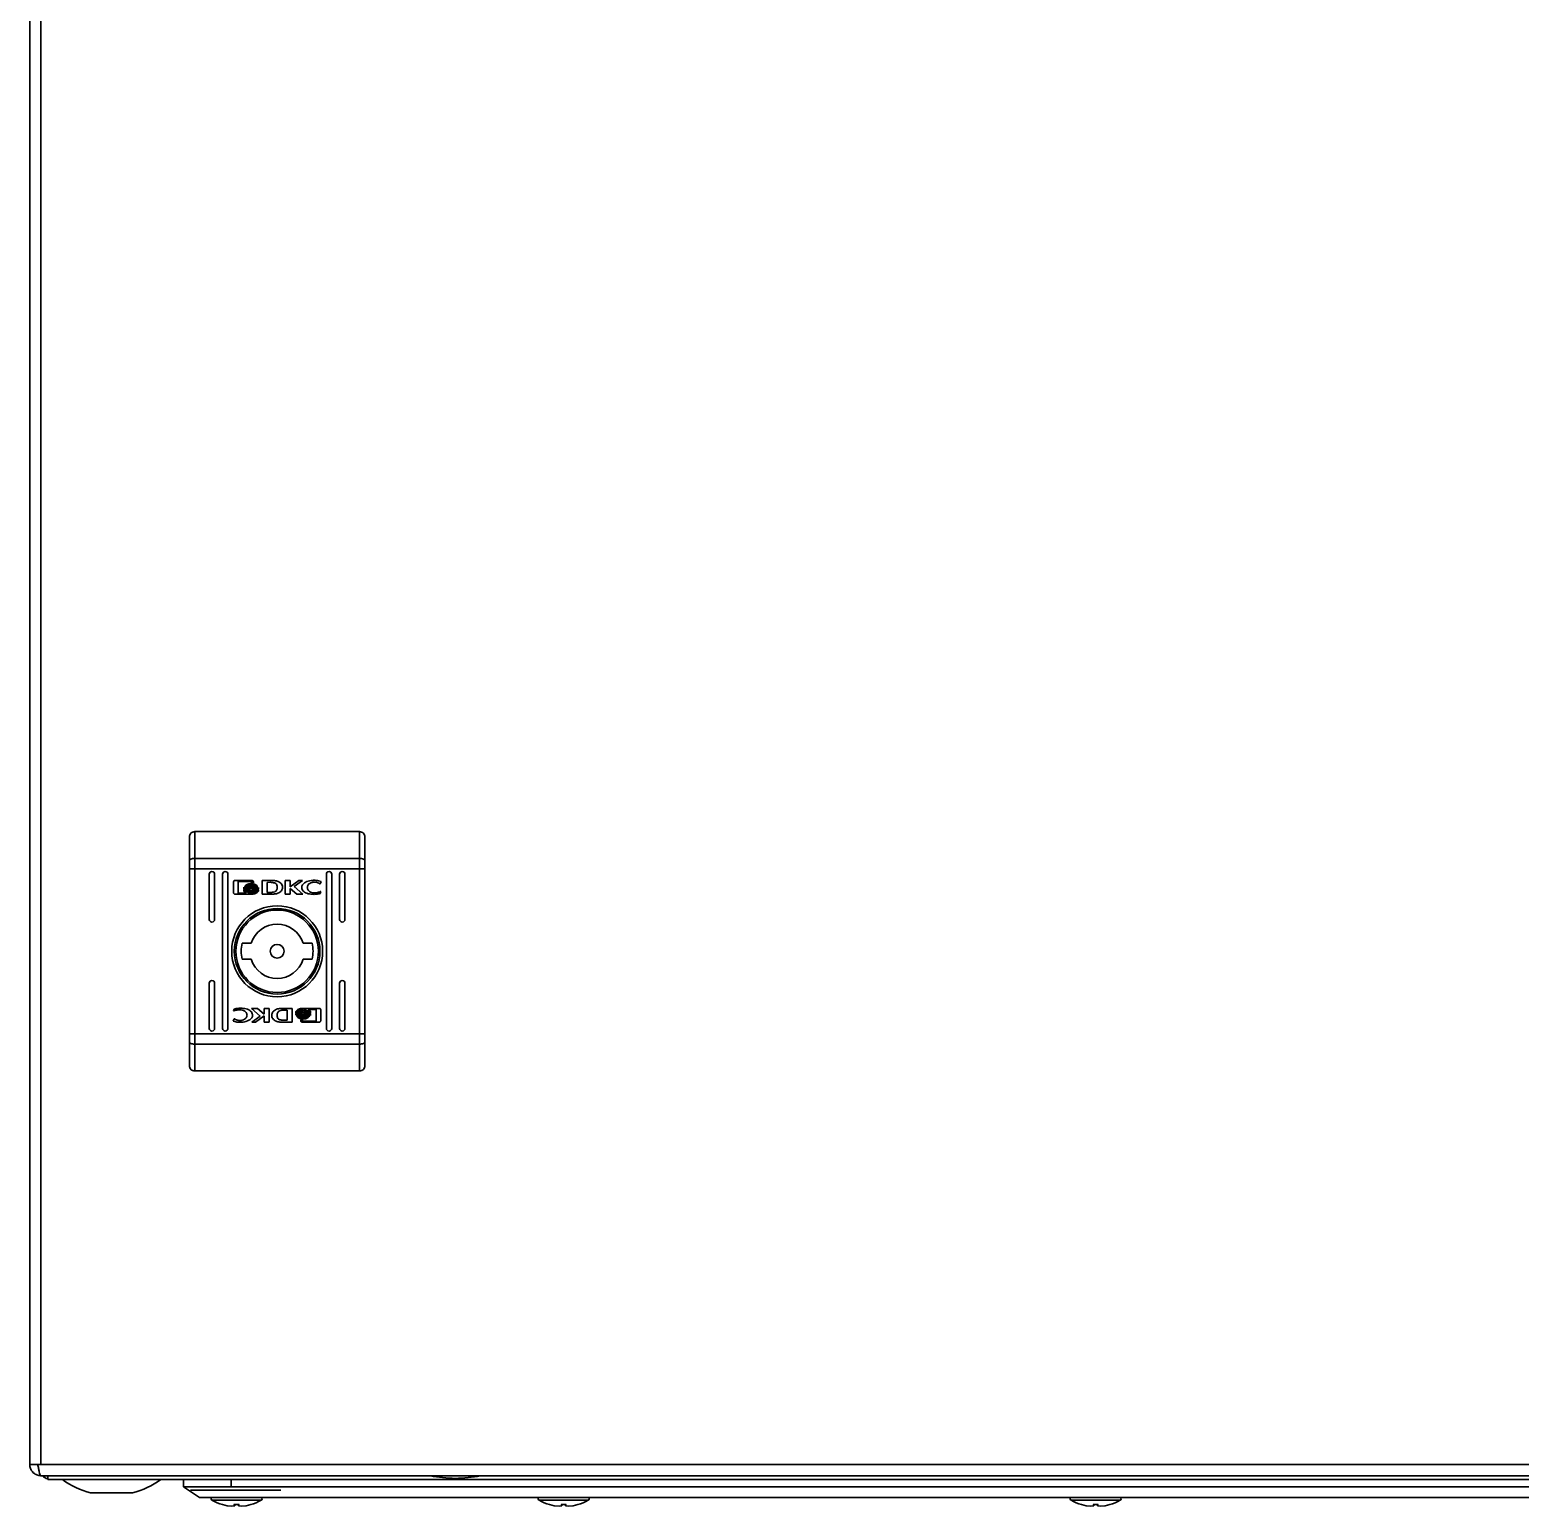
# Model space of a CAD drawing. Header units: millimetres. Extents: x 0 to 53000, y -591 to 24400.
# Drawn here: x 4587 to 4867.2, y 2445 to 2722.6 of the extents above; entities that cross this region are included whole.
import ezdxf

# ---------------------------------------------------------------- set-up
doc = ezdxf.new("R2010")
doc.units = ezdxf.units.MM
doc.layers.add('Основная', color=7, linetype='Continuous', lineweight=30)

msp = doc.modelspace()

# ---------------------------------------------------------------- linework, layer by layer
at = {"layer": 'Основная', "linetype": 'Continuous'}
for p, q in [((4587, 3245.59999), (4587, 2452.80001)), ((4589.10002, 2452.80001), (4589.10002, 3245.59999)), ((4618.00002, 2571.81445), (4618.00002, 2566.77249)), ((4618.00002, 2571.81445), (4649.00001, 2571.81445)), ((4649.00001, 2571.81445), (4649.00001, 2566.77249)), ((4618.00002, 2566.77249), (4618.00002, 2564.82741)), ((4618.00002, 2566.77249), (4649.00001, 2566.77249)), ((4649.00001, 2564.82741), (4649.00001, 2566.77249)), ((4617, 2566.38348), (4617, 2564.82741)), ((4617, 2564.82741), (4618.00002, 2564.82741)), ((4617, 2533.80147), (4617, 2564.82741)), ((4649.00001, 2564.82741), (4618.00002, 2564.82741)), ((4618.00002, 2533.80147), (4618.00002, 2564.82741)), ((4620.74991, 2555.31445), (4620.74991, 2563.81443)), ((4621.7499, 2563.81443), (4621.7499, 2555.31445)), ((4623.24991, 2534.81445), (4623.24991, 2563.81443)), ((4624.24992, 2563.81443), (4624.24992, 2534.81445)), ((4642.74991, 2534.81445), (4642.74991, 2563.81443)), ((4643.74991, 2563.81443), (4643.74991, 2534.81445)), ((4645.24991, 2555.31445), (4645.24991, 2563.81443)), ((4646.24991, 2563.81443), (4646.24991, 2555.31445)), ((4649.00001, 2564.82741), (4650.00001, 2564.82741)), ((4649.00001, 2564.82741), (4649.00001, 2533.80147)), ((4650.00001, 2564.82741), (4650.00001, 2566.38348)), ((4650.00001, 2533.80147), (4650.00001, 2564.82741)), ((4625.30919, 2560.32512), (4625.30919, 2562.36136)), ((4625.57538, 2562.63152), (4628.78914, 2562.63152)), ((4628.73198, 2562.42746), (4626.17453, 2562.42746)), ((4626.17453, 2562.42746), (4626.17453, 2560.25961)), ((4627.23933, 2561.11902), (4627.23933, 2561.39472)), ((4628.73198, 2562.18955), (4628.73198, 2562.42746)), ((4629.05525, 2562.18955), (4628.73198, 2562.18955)), ((4629.05525, 2562.36136), (4629.05525, 2562.18955)), ((4629.96798, 2561.33235), (4629.96798, 2561.05664)), ((4630.66779, 2562.63152), (4632.40119, 2562.64099)), ((4630.66779, 2560.05526), (4630.66779, 2562.63152)), ((4632.27378, 2562.28372), (4631.63655, 2562.27428)), ((4631.63655, 2562.27428), (4631.63655, 2560.37468)), ((4635.02367, 2562.63152), (4635.93517, 2562.63152)), ((4635.02367, 2560.05526), (4635.02367, 2562.63152)), ((4635.93517, 2562.63152), (4635.93517, 2561.42166)), ((4635.93517, 2561.42166), (4637.56953, 2562.63152)), ((4635.94489, 2561.13744), (4635.94489, 2560.05526)), ((4637.17853, 2560.05526), (4635.94489, 2561.13744)), ((4638.2628, 2562.63152), (4636.7089, 2561.48961)), ((4636.7089, 2561.48961), (4638.29918, 2560.05526)), ((4637.56953, 2562.63152), (4638.2628, 2562.63152)), ((4641.61052, 2562.00439), (4641.49086, 2562.00439)), ((4641.76454, 2562.44874), (4641.61052, 2562.00439)), ((4628.78914, 2560.05526), (4625.57538, 2560.05526)), ((4626.17453, 2560.25961), (4627.68169, 2560.25475)), ((4627.23933, 2560.67169), (4627.23933, 2560.95761)), ((4629.96798, 2560.89526), (4629.96798, 2560.60985)), ((4632.3127, 2560.0647), (4630.66779, 2560.05526)), ((4631.63655, 2560.37468), (4632.21853, 2560.38406)), ((4632.32933, 2560.0647), (4632.3127, 2560.0647)), ((4635.94489, 2560.05526), (4635.02367, 2560.05526)), ((4638.29918, 2560.05526), (4637.17853, 2560.05526)), ((4641.71587, 2560.5309), (4641.6013, 2560.20132)), ((4641.6205, 2560.5309), (4641.71587, 2560.5309)), ((4626.91878, 2550.81445), (4628.62559, 2550.81445)), ((4638.37444, 2550.81445), (4640.08123, 2550.81445)), ((4628.62559, 2547.81443), (4626.91878, 2547.81443)), ((4640.08123, 2547.81443), (4638.37444, 2547.81443)), ((4620.74991, 2534.81445), (4620.74991, 2543.31443)), ((4621.7499, 2543.31443), (4621.7499, 2534.81445)), ((4645.24991, 2534.81445), (4645.24991, 2543.31443)), ((4646.24991, 2543.31443), (4646.24991, 2534.81445)), ((4628.70084, 2538.57362), (4629.8215, 2538.57362)), ((4630.29112, 2537.13927), (4628.70084, 2538.57362)), ((4629.8215, 2538.57362), (4631.05513, 2537.49144)), ((4631.05513, 2538.57362), (4631.97635, 2538.57362)), ((4631.05513, 2537.49144), (4631.05513, 2538.57362)), ((4631.97635, 2538.57362), (4631.97635, 2535.99736)), ((4634.67069, 2538.56415), (4634.68732, 2538.56415)), ((4634.68732, 2538.56415), (4636.33223, 2538.57362)), ((4636.33223, 2538.57362), (4636.33223, 2535.99736)), ((4638.21087, 2538.57362), (4641.42463, 2538.57362)), ((4625.23549, 2536.18014), (4625.3895, 2536.62446)), ((4625.28415, 2538.09795), (4625.39871, 2538.42756)), ((4625.37952, 2538.09795), (4625.28415, 2538.09795)), ((4625.3895, 2536.62446), (4625.50916, 2536.62446)), ((4628.73723, 2535.99736), (4630.29112, 2537.13927)), ((4629.43049, 2535.99736), (4628.73723, 2535.99736)), ((4631.06485, 2537.20722), (4629.43049, 2535.99736)), ((4631.06485, 2535.99736), (4631.06485, 2537.20722)), ((4631.97635, 2535.99736), (4631.06485, 2535.99736)), ((4636.33223, 2535.99736), (4634.59884, 2535.98788)), ((4634.72624, 2536.34515), (4635.36348, 2536.35457)), ((4635.36348, 2538.2542), (4634.7815, 2538.24478)), ((4635.36348, 2536.35457), (4635.36348, 2538.2542)), ((4637.03205, 2537.73361), (4637.03205, 2538.01903)), ((4637.03205, 2537.29653), (4637.03205, 2537.57223)), ((4637.94478, 2536.43933), (4638.26803, 2536.43933)), ((4637.94478, 2536.26749), (4637.94478, 2536.43933)), ((4641.42463, 2535.99736), (4638.21087, 2535.99736)), ((4638.26803, 2536.43933), (4638.26803, 2536.20142)), ((4638.26803, 2536.20142), (4640.8255, 2536.20142)), ((4640.8255, 2538.36927), (4639.31833, 2538.37413)), ((4639.76068, 2537.95719), (4639.76068, 2537.67127)), ((4639.76068, 2537.50986), (4639.76068, 2537.23413)), ((4640.8255, 2536.20142), (4640.8255, 2538.36927)), ((4641.69084, 2538.30376), (4641.69084, 2536.26749)), ((4617, 2533.80147), (4617, 2532.2454)), ((4618.00002, 2533.80147), (4617, 2533.80147)), ((4618.00002, 2533.80147), (4618.00002, 2531.85639)), ((4649.00001, 2533.80147), (4618.00002, 2533.80147)), ((4649.00001, 2531.85639), (4649.00001, 2533.80147)), ((4650.00001, 2533.80147), (4649.00001, 2533.80147)), ((4650.00001, 2532.2454), (4650.00001, 2533.80147)), ((4649.00001, 2531.85639), (4618.00002, 2531.85639)), ((4618.00002, 2531.85639), (4618.00002, 2526.81443)), ((4649.00001, 2526.81443), (4649.00001, 2531.85639)), ((4649.00001, 2526.81443), (4618.00002, 2526.81443)), ((4587, 2452.80001), (4588.50001, 2452.80001)), ((4589.10002, 2452.80001), (4588.50001, 2452.80001)), ((5181.90001, 2452.80001), (4589.10002, 2452.80001)), ((4589.10002, 2450.69999), (5181.90001, 2450.69999)), ((4590.37273, 2450.69999), (4590.37273, 2450.10436)), ((4590.37273, 2449.99999), (4590.37273, 2450.10436)), ((4590.37273, 2449.99999), (4591.07273, 2449.99999)), ((5184.67273, 2449.99999), (4591.07273, 2449.99999)), ((4615.87273, 2448.59999), (4615.87273, 2449.99999)), ((4624.87273, 2449.99999), (4624.87273, 2448.59999)), ((4598.43765, 2447.49916), (4606.30779, 2447.49916)), ((4624.87273, 2448.59999), (4615.87273, 2448.59999)), ((4617.22271, 2447.99998), (4634.22273, 2447.99998)), ((4621.25103, 2446.09252), (4630.4944, 2446.09252)), ((4634.37273, 2448.59999), (4624.87273, 2448.59999)), ((5140.37271, 2448.59999), (4634.37273, 2448.59999)), ((4636.37273, 2446.59999), (5138.37271, 2446.59999)), ((4682.75103, 2446.09252), (4691.9944, 2446.09252)), ((4782.75103, 2446.09252), (4791.99441, 2446.09252)), ((4623.21399, 2445.28529), (4624.07597, 2445.07018)), ((4624.07597, 2445.07018), (4624.99194, 2444.97451)), ((4624.99194, 2444.97451), (4625.53241, 2445.07018)), ((4625.53241, 2445.07018), (4625.38307, 2445.28529)), ((4625.38307, 2445.28529), (4625.87272, 2445.27254)), ((4625.55574, 2445.28079), (4625.53241, 2445.07018)), ((4625.87272, 2445.27254), (4626.36237, 2445.28529)), ((4626.1897, 2445.28079), (4626.21303, 2445.07018)), ((4626.36237, 2445.28529), (4626.21303, 2445.07018)), ((4626.21303, 2445.07018), (4626.7535, 2444.97451)), ((4626.7535, 2444.97451), (4627.66947, 2445.07018)), ((4627.66947, 2445.07018), (4628.53144, 2445.28529)), ((4684.71401, 2445.28529), (4685.57596, 2445.07018)), ((4685.57596, 2445.07018), (4686.49195, 2444.97451)), ((4686.49195, 2444.97451), (4687.0324, 2445.07018)), ((4686.88308, 2445.28529), (4687.37272, 2445.27254)), ((4687.0324, 2445.07018), (4686.88308, 2445.28529)), ((4687.05575, 2445.28079), (4687.0324, 2445.07018)), ((4687.37272, 2445.27254), (4687.86237, 2445.28529)), ((4687.68968, 2445.28079), (4687.71303, 2445.07018)), ((4687.86237, 2445.28529), (4687.71303, 2445.07018)), ((4687.71303, 2445.07018), (4688.25348, 2444.97451)), ((4688.25348, 2444.97451), (4689.16948, 2445.07018)), ((4689.16948, 2445.07018), (4690.03144, 2445.28529)), ((4784.714, 2445.28529), (4785.57596, 2445.07018)), ((4785.57596, 2445.07018), (4786.49196, 2444.97451)), ((4786.49196, 2444.97451), (4787.03241, 2445.07018)), ((4786.88307, 2445.28529), (4787.37272, 2445.27254)), ((4787.03241, 2445.07018), (4786.88307, 2445.28529)), ((4787.05576, 2445.28079), (4787.03241, 2445.07018)), ((4787.37272, 2445.27254), (4787.86236, 2445.28529)), ((4787.68969, 2445.28079), (4787.71303, 2445.07018)), ((4787.86236, 2445.28529), (4787.71303, 2445.07018)), ((4787.71303, 2445.07018), (4788.25349, 2444.97451)), ((4788.25349, 2444.97451), (4789.16948, 2445.07018)), ((4789.16948, 2445.07018), (4790.03144, 2445.28529))]:
    msp.add_line(p, q, dxfattribs=at)
at = {"layer": 'Основная'}
msp.add_line((4587, 2452.80001), (5184, 2452.80001), dxfattribs=at)
at = {"layer": 'Основная', "linetype": 'Continuous', "flags": 128}
for points in [[(4618.00002, 2566.77249), (4617.80493, 2566.76501), (4617.61733, 2566.7429), (4617.44444, 2566.70693), (4617.2929, 2566.65856), (4617.16853, 2566.59961), (4617.07612, 2566.53234), (4617.01922, 2566.45939), (4617, 2566.38348)], [(4650.00001, 2566.38348), (4649.9808, 2566.45939), (4649.92389, 2566.53234), (4649.83148, 2566.59961), (4649.70711, 2566.65856), (4649.55558, 2566.70693), (4649.3827, 2566.7429), (4649.19509, 2566.76501), (4649.00001, 2566.77249)], [(4617, 2532.2454), (4617.01922, 2532.16949), (4617.07612, 2532.09653), (4617.16853, 2532.02927), (4617.2929, 2531.97032), (4617.44444, 2531.92195), (4617.61733, 2531.88598), (4617.80493, 2531.86384), (4618.00002, 2531.85639)], [(4649.00001, 2531.85639), (4649.19509, 2531.86384), (4649.3827, 2531.88598), (4649.55558, 2531.92195), (4649.70711, 2531.97032), (4649.83148, 2532.02927), (4649.92389, 2532.09653), (4649.9808, 2532.16949), (4650.00001, 2532.2454)], [(4615.87273, 2448.59999), (4617.3728, 2447.59995), (4618.8729, 2446.59987)]]:
    msp.add_lwpolyline(points, dxfattribs=at)
at = {"layer": 'Основная', "linetype": 'Continuous'}
for radius in [8.55, 8.05, 7.75, 1.3]:
    msp.add_circle((4633.50001, 2549.31444), radius, dxfattribs=at)
for centre, radius, start, end in [((4621.24991, 2563.81444), 0.5, 360, 180), ((4623.74991, 2563.81444), 0.5, 360, 180), ((4643.24991, 2563.81444), 0.5, 0, 180), ((4645.74991, 2563.81444), 0.5, 0, 180), ((4621.24991, 2555.31444), 0.5, 180, 360), ((4633.50001, 2549.31444), 5.1, 17.1046352, 162.8953648), ((4645.74991, 2555.31444), 0.5, 180, 0), ((4633.50001, 2549.31444), 6.75, 167.1604116, 192.8395884), ((4633.50001, 2549.31444), 6.75, 347.1604116, 12.8395884), ((4633.50001, 2549.31444), 5.1, 197.1046352, 342.8953648), ((4621.24991, 2543.31444), 0.5, 0, 180), ((4645.74991, 2543.31444), 0.5, 0, 180), ((4621.24991, 2534.81444), 0.5, 180, 0), ((4623.74991, 2534.81444), 0.5, 180, 360), ((4643.24991, 2534.81444), 0.5, 180, 0), ((4645.74991, 2534.81444), 0.5, 180, 0), ((4591.07272, 2452.39999), 2.4, 225.099472, 253.0422367), ((4602.37272, 2462.76041), 15.76042, 234.0543962, 255.541383), ((4602.37272, 2462.76041), 15.76042, 284.458617, 305.9221986), ((4667.30135, 2475.96607), 25.76608, 258.6941478, 269.3298889), ((4666.69866, 2475.96607), 25.76608, 270.6701111, 281.3058522), ((4621.40721, 2446.37299), 0.32103, 135, 240.8896328), ((4625.87272, 2454.39251), 9.5, 240.8896328, 253.7275241), ((4625.87272, 2454.39251), 9.5, 286.2611128, 299.1103672), ((4630.33823, 2446.37299), 0.32103, 299.1103672, 45), ((4682.90721, 2446.37299), 0.32103, 135, 240.8896328), ((4687.37272, 2454.39251), 9.5, 240.8896328, 253.7275241), ((4687.37272, 2454.39251), 9.5, 286.2611128, 299.1103672), ((4691.83823, 2446.37299), 0.32103, 299.1103672, 45), ((4782.90721, 2446.37299), 0.32103, 135, 240.8896328), ((4787.37272, 2454.39251), 9.5, 240.8896328, 253.7275241), ((4787.37272, 2454.39251), 9.5, 286.2611128, 299.1103672), ((4791.83823, 2446.37299), 0.32103, 299.1103672, 45)]:
    msp.add_arc(centre, radius, start, end, dxfattribs=at)
for points, knots in [([(4618.00002, 2571.81445), (4617.87112, 2571.80041), (4617.67493, 2571.77903), (4617.44189, 2571.65169), (4617.24933, 2571.49464), (4617.10445, 2571.28539), (4617.01518, 2571.03951), (4617.00526, 2570.89237), (4617, 2570.81443)], [0, 0, 0, 0, 0.2427470631, 0.3694667384, 0.4995772627, 0.7157134518, 0.8494279657, 1, 1, 1, 1]), ([(4617, 2566.38348), (4617, 2567.33333), (4617, 2569.23303), (4617, 2570.2873), (4617, 2570.81443)], [0, 0, 0, 0, 0.499999311, 1, 1, 1, 1]), ([(4649.00001, 2571.81445), (4649.12888, 2571.80041), (4649.32505, 2571.77905), (4649.55809, 2571.65173), (4649.75064, 2571.49467), (4649.89557, 2571.28544), (4649.98481, 2571.03954), (4649.99475, 2570.89238), (4650.00001, 2570.81443)], [0, 0, 0, 0, 0.242707708, 0.369436324, 0.499547508, 0.715673353, 0.849407779, 1, 1, 1, 1]), ([(4650.00001, 2566.38348), (4650.00001, 2567.33333), (4650.00001, 2569.23303), (4650.00001, 2570.2873), (4650.00001, 2570.81443)], [0, 0, 0, 0, 0.499999311, 1, 1, 1, 1]), ([(4625.30919, 2562.36136), (4625.3129, 2562.39551), (4625.31995, 2562.46021), (4625.37209, 2562.54275), (4625.44316, 2562.60154), (4625.51581, 2562.6285), (4625.56073, 2562.63077), (4625.57538, 2562.63152)], [0, 0, 0, 0, 0.242983344, 0.460424701, 0.678523832, 0.895146014, 1, 1, 1, 1]), ([(4627.23933, 2561.39472), (4627.26577, 2561.3428), (4627.33364, 2561.20952), (4627.57899, 2561.0128), (4628.01544, 2560.82397), (4628.39604, 2560.79786), (4628.61781, 2560.78264)], [0, 0, 0, 0, 0.109719622, 0.2816457947, 0.5814339209, 1, 1, 1, 1]), ([(4628.61781, 2560.50694), (4628.48408, 2560.51301), (4628.11786, 2560.52962), (4627.67932, 2560.67301), (4627.35506, 2560.90891), (4627.27688, 2561.05086), (4627.23933, 2561.11902)], [0, 0, 0, 0, 0.254049235, 0.695700179, 0.853867643, 1, 1, 1, 1]), ([(4627.43168, 2561.4765), (4627.46395, 2561.53435), (4627.54501, 2561.67965), (4627.80837, 2561.87594), (4628.18172, 2562.02057), (4628.47743, 2562.0384), (4628.61781, 2562.04686)], [0, 0, 0, 0, 0.142892063, 0.358926877, 0.6956561, 1, 1, 1, 1]), ([(4627.48714, 2561.36826), (4627.48157, 2561.37692), (4627.47041, 2561.39425), (4627.45081, 2561.42988), (4627.43928, 2561.45797), (4627.43168, 2561.4765)], [0, 0, 0, 0, 0.253511014, 0.507330446, 1, 1, 1, 1]), ([(4628.61781, 2561.83788), (4628.4836, 2561.82998), (4628.17763, 2561.81197), (4627.79341, 2561.66395), (4627.56634, 2561.47859), (4627.4987, 2561.38436), (4627.48714, 2561.36826)], [0, 0, 0, 0, 0.318040783, 0.72505402, 0.953012246, 1, 1, 1, 1]), ([(4627.53447, 2561.30707), (4627.60688, 2561.37409), (4627.79261, 2561.54599), (4628.17731, 2561.68511), (4628.47417, 2561.70481), (4628.61781, 2561.71435)], [0, 0, 0, 0, 0.248010803, 0.636131273, 1, 1, 1, 1]), ([(4627.64652, 2561.2061), (4627.63598, 2561.21404), (4627.61489, 2561.22992), (4627.57656, 2561.26267), (4627.55097, 2561.28966), (4627.53447, 2561.30707)], [0, 0, 0, 0, 0.262060633, 0.524075232, 1, 1, 1, 1]), ([(4628.61781, 2561.50514), (4628.48369, 2561.49711), (4628.26461, 2561.484), (4627.93021, 2561.38854), (4627.75244, 2561.27422), (4627.64652, 2561.2061)], [0, 0, 0, 0, 0.389546597, 0.636284488, 1, 1, 1, 1]), ([(4627.74553, 2561.14352), (4627.86671, 2561.20459), (4628.06299, 2561.30352), (4628.36375, 2561.36203), (4628.53258, 2561.36874), (4628.61781, 2561.37213)], [0, 0, 0, 0, 0.444097598, 0.719344078, 1, 1, 1, 1]), ([(4627.97489, 2561.0486), (4627.94319, 2561.05904), (4627.88803, 2561.07722), (4627.81152, 2561.10931), (4627.76755, 2561.1321), (4627.74553, 2561.14352)], [0, 0, 0, 0, 0.402560198, 0.700676114, 1, 1, 1, 1]), ([(4628.61781, 2561.16292), (4628.55106, 2561.16086), (4628.41755, 2561.15675), (4628.20044, 2561.12326), (4628.05592, 2561.07542), (4627.97489, 2561.0486)], [0, 0, 0, 0, 0.305180786, 0.610401403, 1, 1, 1, 1]), ([(4628.61781, 2562.04686), (4628.75213, 2562.03905), (4629.05855, 2562.02124), (4629.43068, 2561.87567), (4629.70074, 2561.66737), (4629.77689, 2561.52237), (4629.81297, 2561.45367)], [0, 0, 0, 0, 0.2865415194, 0.6536485604, 0.8358999901, 1, 1, 1, 1]), ([(4629.75435, 2561.35979), (4629.69963, 2561.42513), (4629.56121, 2561.59041), (4629.16894, 2561.78775), (4628.82846, 2561.81872), (4628.61781, 2561.83788)], [0, 0, 0, 0, 0.1995460467, 0.5047517012, 1, 1, 1, 1]), ([(4628.61781, 2561.71435), (4628.75146, 2561.70598), (4629.05632, 2561.6869), (4629.44615, 2561.54831), (4629.63808, 2561.36609), (4629.70482, 2561.30272)], [0, 0, 0, 0, 0.337361803, 0.76956186, 1, 1, 1, 1]), ([(4629.58931, 2561.2061), (4629.48495, 2561.27331), (4629.30217, 2561.39104), (4628.96674, 2561.48494), (4628.7459, 2561.49773), (4628.61781, 2561.50514)], [0, 0, 0, 0, 0.358486272, 0.627918976, 1, 1, 1, 1]), ([(4628.61781, 2561.37213), (4628.75203, 2561.36423), (4628.96971, 2561.35142), (4629.26354, 2561.26657), (4629.41257, 2561.18588), (4629.48813, 2561.14498)], [0, 0, 0, 0, 0.442208371, 0.717210245, 1, 1, 1, 1]), ([(4628.61781, 2560.78264), (4628.75149, 2560.78875), (4629.11767, 2560.80547), (4629.56385, 2560.95001), (4629.86618, 2561.17627), (4629.9417, 2561.29205), (4629.96798, 2561.33235)], [0, 0, 0, 0, 0.2653927254, 0.7269637171, 0.9049876353, 1, 1, 1, 1]), ([(4629.25644, 2561.05056), (4629.1931, 2561.07194), (4629.06643, 2561.11469), (4628.8519, 2561.15417), (4628.70146, 2561.15979), (4628.61781, 2561.16292)], [0, 0, 0, 0, 0.307557839, 0.61496426, 1, 1, 1, 1]), ([(4629.96798, 2561.05664), (4629.92972, 2561.00178), (4629.82663, 2560.85394), (4629.49628, 2560.65255), (4629.07111, 2560.52631), (4628.74531, 2560.51239), (4628.61781, 2560.50694)], [0, 0, 0, 0, 0.131664618, 0.354825666, 0.747509231, 1, 1, 1, 1]), ([(4628.78914, 2562.63152), (4628.82336, 2562.62761), (4628.88693, 2562.62034), (4628.96711, 2562.56796), (4629.02425, 2562.49779), (4629.05194, 2562.42424), (4629.0544, 2562.37755), (4629.05525, 2562.36136)], [0, 0, 0, 0, 0.243412423, 0.452123588, 0.665862995, 0.884171768, 1, 1, 1, 1]), ([(4629.48813, 2561.14498), (4629.45824, 2561.13012), (4629.40592, 2561.10411), (4629.32806, 2561.07366), (4629.28034, 2561.05827), (4629.25644, 2561.05056)], [0, 0, 0, 0, 0.399523811, 0.69937527, 1, 1, 1, 1]), ([(4629.70482, 2561.30272), (4629.69554, 2561.29347), (4629.67696, 2561.27498), (4629.63898, 2561.24197), (4629.60883, 2561.2202), (4629.58931, 2561.2061)], [0, 0, 0, 0, 0.260628317, 0.521298286, 1, 1, 1, 1]), ([(4629.81297, 2561.45367), (4629.80866, 2561.44528), (4629.80005, 2561.4285), (4629.78123, 2561.39666), (4629.76501, 2561.37441), (4629.75435, 2561.35979)], [0, 0, 0, 0, 0.255235474, 0.51058155, 1, 1, 1, 1]), ([(4632.21853, 2560.38406), (4632.35167, 2560.38752), (4632.63119, 2560.39478), (4632.98901, 2560.4559), (4633.25411, 2560.6092), (4633.41057, 2560.80929), (4633.48966, 2561.06658), (4633.49657, 2561.25335), (4633.5, 2561.34593)], [0, 0, 0, 0, 0.214950742, 0.45124755, 0.57492362, 0.69936723, 0.850978469, 1, 1, 1, 1]), ([(4632.67254, 2562.24903), (4632.60645, 2562.25708), (4632.50717, 2562.26917), (4632.37407, 2562.27965), (4632.30722, 2562.28237), (4632.27378, 2562.28372)], [0, 0, 0, 0, 0.4987377128, 0.7492673352, 1, 1, 1, 1]), ([(4632.40119, 2562.64099), (4632.53472, 2562.63912), (4632.80182, 2562.63536), (4633.17863, 2562.58968), (4633.53565, 2562.52014), (4633.74312, 2562.42345), (4633.84815, 2562.3745)], [0, 0, 0, 0, 0.269582029, 0.539252094, 0.766756299, 1, 1, 1, 1]), ([(4633.5, 2561.34593), (4633.49575, 2561.48148), (4633.48944, 2561.68311), (4633.38081, 2561.93168), (4633.21611, 2562.08879), (4632.96854, 2562.18815), (4632.77617, 2562.22772), (4632.67254, 2562.24903)], [0, 0, 0, 0, 0.290475307, 0.432087105, 0.574705996, 0.770892858, 1, 1, 1, 1]), ([(4633.84815, 2562.3745), (4633.95938, 2562.29866), (4634.18252, 2562.14652), (4634.41978, 2561.83782), (4634.53603, 2561.49156), (4634.52439, 2561.15188), (4634.40041, 2560.82855), (4634.16974, 2560.53393), (4633.83099, 2560.28291), (4633.54907, 2560.1947), (4633.40266, 2560.14889)], [0, 0, 0, 0, 0.132057139, 0.264901592, 0.375077646, 0.485477314, 0.592474521, 0.710768125, 0.849800191, 1, 1, 1, 1]), ([(4638.13381, 2561.37651), (4638.13952, 2561.44404), (4638.15213, 2561.59329), (4638.27756, 2561.84989), (4638.57781, 2562.16696), (4639.22465, 2562.51262), (4639.90955, 2562.65305), (4640.37709, 2562.66283), (4640.47162, 2562.66481)], [0, 0, 0, 0, 0.069720768, 0.1540879, 0.289471869, 0.515621018, 0.902057672, 1, 1, 1, 1]), ([(4640.46216, 2560.02223), (4640.3289, 2560.02456), (4639.861, 2560.03273), (4639.23053, 2560.12726), (4638.65313, 2560.39533), (4638.32874, 2560.68995), (4638.15654, 2561.03601), (4638.14061, 2561.27471), (4638.13381, 2561.37651)], [0, 0, 0, 0, 0.133263895, 0.467896413, 0.626952801, 0.762325959, 0.898627779, 1, 1, 1, 1]), ([(4640.49532, 2562.32765), (4640.36091, 2562.31876), (4640.05497, 2562.29851), (4639.65003, 2562.12653), (4639.3528, 2561.86555), (4639.18861, 2561.59255), (4639.16917, 2561.40443), (4639.15994, 2561.31512)], [0, 0, 0, 0, 0.218306079, 0.496941861, 0.695438325, 0.855396444, 1, 1, 1, 1]), ([(4639.15994, 2561.31512), (4639.16874, 2561.22766), (4639.18638, 2561.05232), (4639.33595, 2560.7872), (4639.60847, 2560.5318), (4640.01748, 2560.33944), (4640.33623, 2560.31484), (4640.49532, 2560.30256)], [0, 0, 0, 0, 0.141609826, 0.283887417, 0.48310743, 0.742024625, 1, 1, 1, 1]), ([(4640.47162, 2562.66481), (4640.60509, 2562.66101), (4640.87205, 2562.65342), (4641.30826, 2562.59138), (4641.60021, 2562.50011), (4641.76454, 2562.44874)], [0, 0, 0, 0, 0.30414075, 0.608325573, 1, 1, 1, 1]), ([(4641.49086, 2562.00439), (4641.37696, 2562.07748), (4641.18351, 2562.2016), (4640.84069, 2562.30555), (4640.62096, 2562.31961), (4640.49532, 2562.32765)], [0, 0, 0, 0, 0.380132986, 0.645566982, 1, 1, 1, 1]), ([(4625.57538, 2560.05526), (4625.54118, 2560.05915), (4625.47756, 2560.0664), (4625.39729, 2560.11876), (4625.34007, 2560.18893), (4625.31249, 2560.26242), (4625.31003, 2560.309), (4625.30919, 2560.32512)], [0, 0, 0, 0, 0.243395378, 0.452673324, 0.666528319, 0.88463587, 1, 1, 1, 1]), ([(4627.23933, 2560.95761), (4627.26567, 2560.90574), (4627.33326, 2560.77264), (4627.57802, 2560.57611), (4628.01441, 2560.38678), (4628.39539, 2560.36057), (4628.61781, 2560.34526)], [0, 0, 0, 0, 0.1095301169, 0.2810800866, 0.5802787647, 1, 1, 1, 1]), ([(4627.68169, 2560.25475), (4627.62254, 2560.28634), (4627.51909, 2560.34157), (4627.3674, 2560.46469), (4627.27738, 2560.57738), (4627.24374, 2560.66078), (4627.23933, 2560.67169)], [0, 0, 0, 0, 0.323269626, 0.565340799, 0.943131886, 1, 1, 1, 1]), ([(4628.61781, 2560.34526), (4628.75149, 2560.35138), (4629.11759, 2560.36812), (4629.56369, 2560.51267), (4629.86609, 2560.73895), (4629.94164, 2560.85487), (4629.96798, 2560.89526)], [0, 0, 0, 0, 0.265364596, 0.726722121, 0.904769111, 1, 1, 1, 1]), ([(4629.96798, 2560.60985), (4629.9374, 2560.56737), (4629.83846, 2560.42993), (4629.49406, 2560.21928), (4629.1185, 2560.07232), (4628.8402, 2560.0579), (4628.78914, 2560.05526)], [0, 0, 0, 0, 0.11653005, 0.377026269, 0.88571794, 1, 1, 1, 1]), ([(4632.739, 2560.07683), (4632.67076, 2560.07393), (4632.56839, 2560.06958), (4632.43182, 2560.06557), (4632.3635, 2560.06499), (4632.32933, 2560.0647)], [0, 0, 0, 0, 0.49992194, 0.749926097, 1, 1, 1, 1]), ([(4633.40266, 2560.14889), (4633.33704, 2560.13631), (4633.20589, 2560.11116), (4632.98388, 2560.09016), (4632.82814, 2560.08169), (4632.739, 2560.07683)], [0, 0, 0, 0, 0.299770516, 0.599165191, 1, 1, 1, 1]), ([(4641.6013, 2560.20132), (4641.47301, 2560.16366), (4641.22423, 2560.09062), (4640.84121, 2560.03344), (4640.58895, 2560.02598), (4640.46216, 2560.02223)], [0, 0, 0, 0, 0.3462155215, 0.6714086028, 1, 1, 1, 1]), ([(4640.49532, 2560.30256), (4640.6291, 2560.30709), (4640.88743, 2560.31585), (4641.26792, 2560.39116), (4641.50217, 2560.484), (4641.6205, 2560.5309)], [0, 0, 0, 0, 0.34706471, 0.670171928, 1, 1, 1, 1]), ([(4625.39871, 2538.42756), (4625.527, 2538.46522), (4625.77579, 2538.53826), (4626.15881, 2538.59544), (4626.41106, 2538.6029), (4626.53785, 2538.60664)], [0, 0, 0, 0, 0.346228057, 0.671408506, 1, 1, 1, 1]), ([(4626.53785, 2538.60664), (4626.67111, 2538.6043), (4627.13901, 2538.59609), (4627.7695, 2538.50163), (4628.34689, 2538.23355), (4628.67129, 2537.93893), (4628.84346, 2537.59286), (4628.85941, 2537.35417), (4628.86621, 2537.25237)], [0, 0, 0, 0, 0.13326395, 0.467898936, 0.626955032, 0.762327941, 0.898627354, 1, 1, 1, 1]), ([(4634.26103, 2538.55205), (4634.32927, 2538.55494), (4634.43163, 2538.55929), (4634.56821, 2538.56332), (4634.63653, 2538.56387), (4634.67069, 2538.56415)], [0, 0, 0, 0, 0.499922368, 0.749926739, 1, 1, 1, 1]), ([(4637.03205, 2538.01903), (4637.06262, 2538.06151), (4637.16153, 2538.19897), (4637.50595, 2538.40959), (4637.88152, 2538.55649), (4638.15981, 2538.57097), (4638.21087, 2538.57362)], [0, 0, 0, 0, 0.116517518, 0.377025455, 0.885715183, 1, 1, 1, 1]), ([(4641.42463, 2538.57362), (4641.45884, 2538.56973), (4641.52246, 2538.56248), (4641.60273, 2538.51011), (4641.65994, 2538.43995), (4641.68752, 2538.36646), (4641.68998, 2538.31988), (4641.69084, 2538.30376)], [0, 0, 0, 0, 0.243428356, 0.452674488, 0.6665278, 0.884633634, 1, 1, 1, 1]), ([(4626.5284, 2535.96407), (4626.39493, 2535.96787), (4626.12797, 2535.97546), (4625.69176, 2536.03749), (4625.39981, 2536.12877), (4625.23549, 2536.18014)], [0, 0, 0, 0, 0.30414075, 0.608325573, 1, 1, 1, 1]), ([(4626.50471, 2538.32632), (4626.37092, 2538.32179), (4626.11259, 2538.31303), (4625.73209, 2538.23772), (4625.49785, 2538.14486), (4625.37952, 2538.09795)], [0, 0, 0, 0, 0.34706167, 0.670166057, 1, 1, 1, 1]), ([(4625.50916, 2536.62446), (4625.62306, 2536.55138), (4625.81651, 2536.42727), (4626.15933, 2536.32333), (4626.37907, 2536.30927), (4626.50471, 2536.30123)], [0, 0, 0, 0, 0.380111757, 0.645562503, 1, 1, 1, 1]), ([(4627.84009, 2537.31376), (4627.83128, 2537.40122), (4627.81362, 2537.57656), (4627.66406, 2537.84167), (4627.39155, 2538.09708), (4626.98254, 2538.28943), (4626.66379, 2538.31404), (4626.50471, 2538.32632)], [0, 0, 0, 0, 0.141611912, 0.283890236, 0.483105458, 0.742031298, 1, 1, 1, 1]), ([(4626.50471, 2536.30123), (4626.63911, 2536.31012), (4626.94506, 2536.33036), (4627.34998, 2536.50236), (4627.64725, 2536.7633), (4627.81141, 2537.03633), (4627.83086, 2537.22445), (4627.84009, 2537.31376)], [0, 0, 0, 0, 0.218305366, 0.496940237, 0.695425236, 0.855396917, 1, 1, 1, 1]), ([(4628.86621, 2537.25237), (4628.8605, 2537.18483), (4628.84787, 2537.03559), (4628.72246, 2536.77899), (4628.42221, 2536.46191), (4627.77539, 2536.11621), (4627.09046, 2535.97583), (4626.62293, 2535.96605), (4626.5284, 2535.96407)], [0, 0, 0, 0, 0.069721481, 0.154088605, 0.289469112, 0.51562337, 0.902062821, 1, 1, 1, 1]), ([(4633.15188, 2536.25438), (4633.04064, 2536.33022), (4632.8175, 2536.48236), (4632.58025, 2536.79106), (4632.464, 2537.13732), (4632.47563, 2537.477), (4632.59962, 2537.80033), (4632.83028, 2538.09495), (4633.16903, 2538.34596), (4633.45094, 2538.43418), (4633.59733, 2538.47998)], [0, 0, 0, 0, 0.132058348, 0.264904016, 0.375081079, 0.485481757, 0.592479943, 0.710774631, 0.849807968, 1, 1, 1, 1]), ([(4634.59884, 2535.98788), (4634.46531, 2535.98976), (4634.1982, 2535.99352), (4633.82139, 2536.0392), (4633.46438, 2536.10874), (4633.2569, 2536.20543), (4633.15188, 2536.25438)], [0, 0, 0, 0, 0.269582029, 0.539252094, 0.766756299, 1, 1, 1, 1]), ([(4634.7815, 2538.24478), (4634.64835, 2538.24134), (4634.36884, 2538.23411), (4634.01102, 2538.17296), (4633.74588, 2538.0197), (4633.58946, 2537.81958), (4633.51037, 2537.5623), (4633.50343, 2537.37553), (4633.5, 2537.28294)], [0, 0, 0, 0, 0.214949055, 0.45124487, 0.574934088, 0.699367205, 0.850977807, 1, 1, 1, 1]), ([(4633.5, 2537.28294), (4633.50426, 2537.14739), (4633.51059, 2536.94577), (4633.61919, 2536.69718), (4633.78392, 2536.5401), (4634.03148, 2536.44073), (4634.22386, 2536.40114), (4634.32749, 2536.37981)], [0, 0, 0, 0, 0.29049461, 0.43207562, 0.574707639, 0.77089143, 1, 1, 1, 1]), ([(4633.59733, 2538.47998), (4633.66296, 2538.49257), (4633.79411, 2538.51772), (4634.01614, 2538.53867), (4634.17187, 2538.54718), (4634.26103, 2538.55205)], [0, 0, 0, 0, 0.299801789, 0.599134832, 1, 1, 1, 1]), ([(4634.32749, 2536.37981), (4634.39357, 2536.37178), (4634.49285, 2536.35971), (4634.62594, 2536.34923), (4634.6928, 2536.34651), (4634.72624, 2536.34515)], [0, 0, 0, 0, 0.498659468, 0.749265317, 1, 1, 1, 1]), ([(4638.38221, 2538.28359), (4638.24853, 2538.27748), (4637.88243, 2538.26077), (4637.43634, 2538.1162), (4637.13394, 2537.88993), (4637.05838, 2537.77401), (4637.03205, 2537.73361)], [0, 0, 0, 0, 0.265363456, 0.726721697, 0.904768963, 1, 1, 1, 1]), ([(4637.03205, 2537.57223), (4637.07029, 2537.6271), (4637.17336, 2537.77496), (4637.50376, 2537.97626), (4637.9289, 2538.10258), (4638.25471, 2538.11649), (4638.38221, 2538.12194)], [0, 0, 0, 0, 0.131652707, 0.354819136, 0.747508917, 1, 1, 1, 1]), ([(4638.38221, 2537.84624), (4638.24853, 2537.84012), (4637.88236, 2537.82336), (4637.43617, 2537.67884), (4637.13386, 2537.45258), (4637.05833, 2537.33681), (4637.03205, 2537.29653)], [0, 0, 0, 0, 0.265398127, 0.726975815, 0.905002316, 1, 1, 1, 1]), ([(4637.18705, 2537.17521), (4637.19136, 2537.1836), (4637.19998, 2537.20038), (4637.21879, 2537.23222), (4637.23501, 2537.25446), (4637.24567, 2537.26909)], [0, 0, 0, 0, 0.255235474, 0.51058155, 1, 1, 1, 1]), ([(4638.38221, 2536.58202), (4638.24789, 2536.58983), (4637.94148, 2536.60765), (4637.56933, 2536.75317), (4637.29928, 2536.96149), (4637.22313, 2537.1065), (4637.18705, 2537.17521)], [0, 0, 0, 0, 0.286538085, 0.653642745, 0.835883866, 1, 1, 1, 1]), ([(4637.24567, 2537.26909), (4637.3004, 2537.20375), (4637.43882, 2537.03847), (4637.83106, 2536.84107), (4638.17155, 2536.81014), (4638.38221, 2536.791)], [0, 0, 0, 0, 0.199544343, 0.504748332, 1, 1, 1, 1]), ([(4637.2952, 2537.32616), (4637.30449, 2537.33539), (4637.32308, 2537.35387), (4637.36103, 2537.38691), (4637.39118, 2537.40868), (4637.4107, 2537.42278)], [0, 0, 0, 0, 0.26051317, 0.521335608, 1, 1, 1, 1]), ([(4638.38221, 2536.9145), (4638.24857, 2536.92288), (4637.9437, 2536.942), (4637.55386, 2537.08056), (4637.36194, 2537.26279), (4637.2952, 2537.32616)], [0, 0, 0, 0, 0.337362809, 0.769572428, 1, 1, 1, 1]), ([(4637.4107, 2537.42278), (4637.51506, 2537.35557), (4637.69785, 2537.23786), (4638.03327, 2537.14388), (4638.25412, 2537.13113), (4638.38221, 2537.12374)], [0, 0, 0, 0, 0.358492257, 0.627914306, 1, 1, 1, 1]), ([(4637.51188, 2537.4839), (4637.54177, 2537.49876), (4637.59409, 2537.52477), (4637.67196, 2537.55518), (4637.71967, 2537.57058), (4637.74356, 2537.57828)], [0, 0, 0, 0, 0.3995955917, 0.6993616705, 1, 1, 1, 1]), ([(4638.38221, 2537.25675), (4638.248, 2537.26465), (4638.03032, 2537.27746), (4637.73648, 2537.36231), (4637.58744, 2537.443), (4637.51188, 2537.4839)], [0, 0, 0, 0, 0.442201879, 0.717199716, 1, 1, 1, 1]), ([(4637.74356, 2537.57828), (4637.80691, 2537.55692), (4637.93359, 2537.5142), (4638.14812, 2537.47471), (4638.29856, 2537.46909), (4638.38221, 2537.46596)], [0, 0, 0, 0, 0.3075415213, 0.6149676867, 1, 1, 1, 1]), ([(4638.21087, 2535.99736), (4638.17666, 2536.00128), (4638.1131, 2536.00855), (4638.03293, 2536.06091), (4637.97576, 2536.13106), (4637.94809, 2536.20462), (4637.94563, 2536.25131), (4637.94478, 2536.26749)], [0, 0, 0, 0, 0.243366709, 0.452128645, 0.665833967, 0.884231182, 1, 1, 1, 1]), ([(4639.76068, 2537.67127), (4639.73434, 2537.72314), (4639.66675, 2537.85623), (4639.42201, 2538.05278), (4638.98561, 2538.2421), (4638.60463, 2538.26829), (4638.38221, 2538.28359)], [0, 0, 0, 0, 0.109531165, 0.281075741, 0.580277281, 1, 1, 1, 1]), ([(4638.38221, 2538.12194), (4638.51594, 2538.11587), (4638.88216, 2538.09926), (4639.32071, 2537.95588), (4639.64495, 2537.71996), (4639.72313, 2537.57802), (4639.76068, 2537.50986)], [0, 0, 0, 0, 0.2540511057, 0.6957053005, 0.8538665669, 1, 1, 1, 1]), ([(4639.76068, 2537.23413), (4639.73424, 2537.28606), (4639.66639, 2537.41934), (4639.42102, 2537.61604), (4638.9846, 2537.80492), (4638.60399, 2537.83103), (4638.38221, 2537.84624)], [0, 0, 0, 0, 0.109735447, 0.281641283, 0.581435763, 1, 1, 1, 1]), ([(4638.38221, 2537.46596), (4638.44896, 2537.468), (4638.58247, 2537.47208), (4638.79958, 2537.50563), (4638.9441, 2537.55346), (4639.02514, 2537.58028)], [0, 0, 0, 0, 0.305177004, 0.610403267, 1, 1, 1, 1]), ([(4639.2545, 2537.48533), (4639.13331, 2537.42428), (4638.93701, 2537.32538), (4638.63627, 2537.26681), (4638.46744, 2537.26012), (4638.38221, 2537.25675)], [0, 0, 0, 0, 0.444088515, 0.719360024, 1, 1, 1, 1]), ([(4638.38221, 2537.12374), (4638.51634, 2537.13175), (4638.73542, 2537.14483), (4639.06981, 2537.24035), (4639.24758, 2537.35467), (4639.3535, 2537.42278)], [0, 0, 0, 0, 0.389541553, 0.636286388, 1, 1, 1, 1]), ([(4639.46554, 2537.32178), (4639.39314, 2537.25477), (4639.20741, 2537.08288), (4638.82271, 2536.94378), (4638.52585, 2536.92405), (4638.38221, 2536.9145)], [0, 0, 0, 0, 0.247990766, 0.636120122, 1, 1, 1, 1]), ([(4638.38221, 2536.791), (4638.51643, 2536.7989), (4638.82239, 2536.8169), (4639.2066, 2536.96494), (4639.43367, 2537.15028), (4639.50131, 2537.2445), (4639.51287, 2537.26059)], [0, 0, 0, 0, 0.318049698, 0.725063393, 0.95303688, 1, 1, 1, 1]), ([(4639.56833, 2537.15238), (4639.53607, 2537.09453), (4639.45502, 2536.94923), (4639.19166, 2536.75293), (4638.8183, 2536.60831), (4638.52259, 2536.59049), (4638.38221, 2536.58202)], [0, 0, 0, 0, 0.142886961, 0.358914454, 0.695665394, 1, 1, 1, 1]), ([(4639.02514, 2537.58028), (4639.05682, 2537.56984), (4639.11198, 2537.55165), (4639.1885, 2537.51957), (4639.23247, 2537.49676), (4639.2545, 2537.48533)], [0, 0, 0, 0, 0.402483158, 0.700583965, 1, 1, 1, 1]), ([(4639.31833, 2538.37413), (4639.37749, 2538.34254), (4639.48093, 2538.28732), (4639.6326, 2538.16418), (4639.72263, 2538.0515), (4639.75627, 2537.9681), (4639.76068, 2537.95719)], [0, 0, 0, 0, 0.323275648, 0.565332702, 0.943130827, 1, 1, 1, 1]), ([(4639.3535, 2537.42278), (4639.36404, 2537.41484), (4639.38512, 2537.39895), (4639.42347, 2537.36622), (4639.44905, 2537.3392), (4639.46554, 2537.32178)], [0, 0, 0, 0, 0.261964824, 0.524036634, 1, 1, 1, 1]), ([(4639.51287, 2537.26059), (4639.51845, 2537.25193), (4639.52961, 2537.23461), (4639.54923, 2537.19899), (4639.56074, 2537.17091), (4639.56833, 2537.15238)], [0, 0, 0, 0, 0.253626408, 0.507281804, 1, 1, 1, 1]), ([(4641.69084, 2536.26749), (4641.68712, 2536.23335), (4641.68007, 2536.16866), (4641.62793, 2536.08612), (4641.55686, 2536.02735), (4641.48421, 2536.00038), (4641.43928, 2535.9981), (4641.42463, 2535.99736)], [0, 0, 0, 0, 0.2429233, 0.460373452, 0.67850888, 0.895106335, 1, 1, 1, 1]), ([(4617, 2527.81445), (4617, 2528.34158), (4617, 2529.39584), (4617, 2531.29555), (4617, 2532.2454)], [0, 0, 0, 0, 0.500000689, 1, 1, 1, 1]), ([(4650.00001, 2527.81445), (4650.00001, 2528.34158), (4650.00001, 2529.39584), (4650.00001, 2531.29555), (4650.00001, 2532.2454)], [0, 0, 0, 0, 0.500000689, 1, 1, 1, 1]), ([(4617, 2527.81445), (4617.00527, 2527.7365), (4617.01522, 2527.58934), (4617.10445, 2527.34344), (4617.24937, 2527.13421), (4617.44193, 2526.97715), (4617.67497, 2526.84983), (4617.87114, 2526.82847), (4618.00002, 2526.81443)], [0, 0, 0, 0, 0.15059269, 0.284326576, 0.500446212, 0.630556869, 0.757293273, 1, 1, 1, 1]), ([(4649.00001, 2526.81443), (4649.1289, 2526.82847), (4649.32508, 2526.84985), (4649.55812, 2526.97718), (4649.75068, 2527.13424), (4649.89556, 2527.34349), (4649.98483, 2527.58937), (4649.99475, 2527.73651), (4650.00001, 2527.81445)], [0, 0, 0, 0, 0.2427400638, 0.3694609103, 0.4995726372, 0.7157108241, 0.8494265739, 1, 1, 1, 1]), ([(4589.10002, 2450.69999), (4588.84134, 2450.72779), (4588.34244, 2450.78141), (4587.69946, 2451.18263), (4587.23854, 2451.7435), (4587.02499, 2452.31984), (4587.00627, 2452.67943), (4587, 2452.80001)], [0, 0, 0, 0, 0.235056426, 0.453342722, 0.671617379, 0.889888771, 1, 1, 1, 1]), ([(4588.50001, 2452.80001), (4588.54708, 2452.54133), (4588.63786, 2452.04244), (4588.77215, 2451.39944), (4588.90315, 2450.93852), (4589.01264, 2450.72498), (4589.07808, 2450.70626), (4589.10002, 2450.69999)], [0, 0, 0, 0, 0.235056827, 0.45334043, 0.671616261, 0.88989216, 1, 1, 1, 1]), ([(4590.39088, 2450.69999), (4590.38786, 2450.49966), (4590.3818, 2450.09786), (4590.37576, 2450.03267), (4590.37273, 2449.99999)], [0, 0, 0, 0, 0.498581808, 1, 1, 1, 1]), ([(4618.87272, 2446.59999), (4618.9199, 2446.59999), (4619.01563, 2446.59999), (4619.77898, 2446.59999), (4620.98997, 2446.59999), (4622.63374, 2446.59999), (4624.68056, 2446.59999), (4627.03965, 2446.59999), (4629.68519, 2446.59999), (4632.79911, 2446.59999), (4635.08539, 2446.59999), (4636.37273, 2446.59999)], [0, 0, 0, 0, 0.105997544, 0.215067698, 0.321058413, 0.430138188, 0.5359601, 0.644857247, 0.750700023, 0.85962593, 1, 1, 1, 1])]:
    msp.add_open_spline(points, degree=3, knots=knots, dxfattribs=at)

doc.saveas('drawing.dxf')
